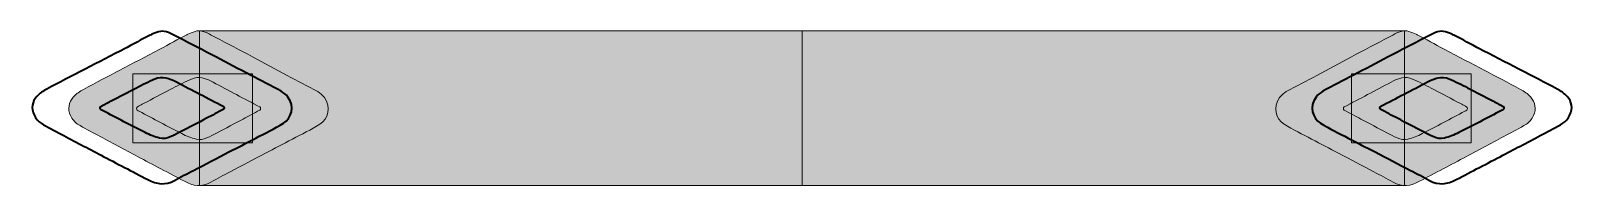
# Model space of a CAD drawing. Header units: inches. Extents: x 27 to 568, y -159 to -104.
import ezdxf

# ---------------------------------------------------------------- set-up
doc = ezdxf.new("R2010")
doc.units = ezdxf.units.IN
doc.header["$MEASUREMENT"] = 0
doc.layers.add('Camada 1', color=7, linetype='Continuous')

msp = doc.modelspace()

# ---------------------------------------------------------------- hatches: boundary and pattern name
at = {"layer": 'Camada 1', "true_color": 0x048ba8}
h = msp.add_hatch(color=134, dxfattribs=at)
h.dxf.hatch_style = 2
edge = h.paths.add_edge_path()
edge.add_spline(control_points=[(85.73, -104.01), (87.81, -104), (89.64, -105.32), (91.49, -106.27), (95.85, -108.53), (100.2, -110.85), (104.55, -113.17), (108.62, -115.34), (112.69, -117.53), (116.76, -119.71), (120.33, -121.62), (123.91, -123.47), (127.46, -125.44), (128.31, -125.92), (129.18, -126.59), (129.83, -127.5), (132.34, -130.95), (131.09, -135.04), (128.24, -136.84), (125.09, -138.83), (121.81, -140.41), (118.58, -142.14), (115.44, -143.82), (112.29, -145.45), (109.15, -147.11), (105.02, -149.29), (100.88, -151.48), (96.74, -153.67), (94.5, -154.85), (92.24, -155.95), (90.03, -157.24), (86.88, -159.08), (83.82, -158.65), (80.72, -156.98), (75.26, -154.03), (69.77, -151.18), (64.3, -148.26), (59.64, -145.77), (54.99, -143.25), (50.33, -140.75), (47.98, -139.47), (45.58, -138.33), (43.28, -136.86), (42.33, -136.25), (41.39, -135.13), (40.81, -133.87), (39.7, -131.47), (40.18, -129.13), (41.76, -127.33), (42.8, -126.14), (44.1, -125.34), (45.35, -124.65), (49.66, -122.29), (53.99, -120.04), (58.32, -117.76), (62.98, -115.29), (67.65, -112.86), (72.32, -110.38), (75.39, -108.75), (78.44, -106.99), (81.54, -105.44), (81.54, -105.44), (84.27, -104.02), (85.73, -104.01)], knot_values=[0, 0, 0, 0, 1, 1, 1, 2, 2, 2, 3, 3, 3, 4, 4, 4, 5, 5, 5, 6, 6, 6, 7, 7, 7, 8, 8, 8, 9, 9, 9, 10, 10, 10, 11, 11, 11, 12, 12, 12, 13, 13, 13, 14, 14, 14, 15, 15, 15, 16, 16, 16, 17, 17, 17, 18, 18, 18, 19, 19, 19, 20, 20, 20, 21, 21, 21, 21], degree=3, periodic=1)
edge = h.paths.add_edge_path()
edge.add_spline(control_points=[(64.22, -130.84), (63.89, -131.02), (63.87, -131.71), (64.19, -131.92), (64.43, -132.07), (64.64, -132.2), (64.86, -132.32), (69.83, -134.97), (74.79, -137.65), (79.79, -140.21), (81.43, -141.05), (83.14, -141.73), (84.86, -142.14), (87.45, -142.77), (89.81, -141.18), (92.18, -139.92), (95.22, -138.31), (98.27, -136.7), (101.31, -135.08), (103.24, -134.05), (105.15, -133), (107.17, -131.9), (107.51, -131.72), (107.52, -131), (107.18, -130.82), (107.18, -130.81), (107.18, -130.81), (107.17, -130.81), (101.7, -127.91), (96.22, -125.04), (90.76, -122.1), (88.28, -120.77), (85.77, -119.87), (83.17, -121), (80.99, -121.95), (78.84, -123.1), (76.69, -124.21), (73.67, -125.77), (70.66, -127.38), (67.64, -128.98), (66.53, -129.57), (65.42, -130.18), (64.22, -130.84)], knot_values=[0, 0, 0, 0, 1, 1, 1, 2, 2, 2, 3, 3, 3, 4, 4, 4, 5, 5, 5, 6, 6, 6, 7, 7, 7, 8, 8, 8, 9, 9, 9, 10, 10, 10, 11, 11, 11, 12, 12, 12, 13, 13, 13, 14, 14, 14, 14], degree=3, periodic=1)
h = msp.add_hatch(color=134, dxfattribs=at)
h.dxf.hatch_style = 2
h.paths.add_polyline_path([(297.27, -104.01), (86.01, -104.01), (86.01, -158.44), (297.27, -158.44)])
h = msp.add_hatch(color=134, dxfattribs=at)
h.dxf.hatch_style = 2
h.paths.add_polyline_path([(297.27, -104.01), (508.53, -104.01), (508.53, -158.44), (297.27, -158.44)])
h = msp.add_hatch(color=134, dxfattribs=at)
h.dxf.hatch_style = 2
edge = h.paths.add_edge_path()
edge.add_spline(control_points=[(513, -105.44), (516.1, -106.99), (519.14, -108.75), (522.22, -110.38), (526.88, -112.86), (531.56, -115.29), (536.22, -117.76), (540.55, -120.04), (544.88, -122.29), (549.18, -124.65), (550.44, -125.34), (551.73, -126.14), (552.78, -127.33), (554.35, -129.13), (554.84, -131.47), (553.73, -133.87), (553.15, -135.13), (552.21, -136.25), (551.26, -136.86), (548.96, -138.33), (546.56, -139.47), (544.2, -140.75), (539.55, -143.25), (534.9, -145.77), (530.24, -148.26), (524.77, -151.18), (519.28, -154.03), (513.82, -156.98), (510.72, -158.65), (507.66, -159.08), (504.51, -157.24), (502.3, -155.95), (500.03, -154.85), (497.79, -153.67), (493.66, -151.48), (489.52, -149.29), (485.38, -147.11), (482.24, -145.45), (479.09, -143.82), (475.96, -142.14), (472.73, -140.41), (469.45, -138.83), (466.29, -136.84), (463.44, -135.04), (462.2, -130.95), (464.7, -127.5), (465.36, -126.59), (466.23, -125.92), (467.08, -125.44), (470.63, -123.47), (474.21, -121.62), (477.78, -119.71), (481.85, -117.53), (485.91, -115.34), (489.98, -113.17), (494.33, -110.85), (498.68, -108.53), (503.05, -106.27), (504.9, -105.32), (506.73, -104), (508.81, -104.01), (510.26, -104.02), (513, -105.44), (513, -105.44)], knot_values=[0, 0, 0, 0, 1, 1, 1, 2, 2, 2, 3, 3, 3, 4, 4, 4, 5, 5, 5, 6, 6, 6, 7, 7, 7, 8, 8, 8, 9, 9, 9, 10, 10, 10, 11, 11, 11, 12, 12, 12, 13, 13, 13, 14, 14, 14, 15, 15, 15, 16, 16, 16, 17, 17, 17, 18, 18, 18, 19, 19, 19, 20, 20, 20, 21, 21, 21, 21], degree=3, periodic=1)
edge = h.paths.add_edge_path()
edge.add_spline(control_points=[(526.89, -128.98), (523.88, -127.38), (520.87, -125.77), (517.84, -124.21), (515.69, -123.1), (513.55, -121.95), (511.37, -121), (508.76, -119.87), (506.26, -120.77), (503.78, -122.1), (498.32, -125.04), (492.84, -127.91), (487.36, -130.81), (487.36, -130.81), (487.36, -130.81), (487.36, -130.82), (487.02, -131), (487.02, -131.72), (487.36, -131.9), (489.38, -133), (491.3, -134.05), (493.23, -135.08), (496.27, -136.7), (499.32, -138.31), (502.36, -139.92), (504.73, -141.18), (507.08, -142.77), (509.68, -142.14), (511.4, -141.73), (513.11, -141.05), (514.75, -140.21), (519.74, -137.65), (524.71, -134.97), (529.68, -132.32), (529.89, -132.2), (530.11, -132.07), (530.34, -131.92), (530.67, -131.71), (530.65, -131.02), (530.32, -130.84), (529.11, -130.18), (528.01, -129.57), (526.89, -128.98)], knot_values=[0, 0, 0, 0, 1, 1, 1, 2, 2, 2, 3, 3, 3, 4, 4, 4, 5, 5, 5, 6, 6, 6, 7, 7, 7, 8, 8, 8, 9, 9, 9, 10, 10, 10, 11, 11, 11, 12, 12, 12, 13, 13, 13, 14, 14, 14, 14], degree=3, periodic=1)
h = msp.add_hatch(color=134, dxfattribs=at)
h.dxf.hatch_style = 2
h.paths.add_polyline_path([(104.62, -143.48), (62.68, -143.48), (62.68, -119.11), (104.62, -119.11)])
h = msp.add_hatch(color=134, dxfattribs=at)
h.dxf.hatch_style = 2
h.paths.add_polyline_path([(489.92, -143.48), (531.86, -143.48), (531.86, -119.11), (489.92, -119.11)])

# ---------------------------------------------------------------- linework, layer by layer
at = {"layer": 'Camada 1', "lineweight": 0}
for points in [[(297.27, -104.01), (86.01, -104.01), (86.01, -158.44), (297.27, -158.44), (297.27, -104.01)], [(297.27, -104.01), (508.53, -104.01), (508.53, -158.44), (297.27, -158.44), (297.27, -104.01)], [(104.62, -143.48), (62.68, -143.48), (62.68, -119.11), (104.62, -119.11), (104.62, -143.48)], [(489.92, -143.48), (531.86, -143.48), (531.86, -119.11), (489.92, -119.11), (489.92, -143.48)]]:
    msp.add_lwpolyline(points, dxfattribs=at)
at = {"layer": 'Camada 1', "color": 134, "lineweight": 35, "true_color": 0x048ba8}
for points, knots in [([(72.92, -104.17), (75, -104.16), (76.83, -105.46), (78.68, -106.4), (83.05, -108.63), (87.4, -110.92), (91.75, -113.2), (95.82, -115.34), (99.88, -117.51), (103.95, -119.65), (107.52, -121.53), (111.11, -123.36), (114.66, -125.3), (115.51, -125.77), (116.37, -126.44), (117.03, -127.33), (119.53, -130.73), (118.29, -134.77), (115.44, -136.54), (112.28, -138.5), (109.01, -140.06), (105.78, -141.76), (102.64, -143.42), (99.49, -145.03), (96.35, -146.66), (92.21, -148.81), (88.08, -150.97), (83.94, -153.13), (81.7, -154.29), (79.44, -155.38), (77.23, -156.65), (74.08, -158.46), (71.01, -158.04), (67.91, -156.39), (62.45, -153.48), (56.97, -150.67), (51.5, -147.8), (46.84, -145.34), (42.19, -142.86), (37.53, -140.39), (35.17, -139.14), (32.77, -138.01), (30.47, -136.56), (29.53, -135.96), (28.59, -134.85), (28.01, -133.61), (26.89, -131.24), (27.38, -128.94), (28.95, -127.17), (30, -125.99), (31.29, -125.2), (32.55, -124.52), (36.85, -122.19), (41.19, -119.97), (45.51, -117.72), (50.18, -115.3), (54.85, -112.9), (59.51, -110.46), (62.59, -108.84), (65.64, -107.11), (68.73, -105.58), (68.73, -105.58), (71.47, -104.18), (72.92, -104.17)], [0, 0, 0, 0, 1, 1, 1, 2, 2, 2, 3, 3, 3, 4, 4, 4, 5, 5, 5, 6, 6, 6, 7, 7, 7, 8, 8, 8, 9, 9, 9, 10, 10, 10, 11, 11, 11, 12, 12, 12, 13, 13, 13, 14, 14, 14, 15, 15, 15, 16, 16, 16, 17, 17, 17, 18, 18, 18, 19, 19, 19, 20, 20, 20, 21, 21, 21, 21]), ([(525.8, -105.58), (528.9, -107.11), (531.95, -108.84), (535.03, -110.46), (539.69, -112.9), (544.36, -115.3), (549.03, -117.72), (553.35, -119.97), (557.68, -122.19), (561.99, -124.52), (563.24, -125.2), (564.54, -125.99), (565.58, -127.17), (567.16, -128.94), (567.64, -131.24), (566.53, -133.61), (565.95, -134.85), (565.01, -135.96), (564.06, -136.56), (561.76, -138.01), (559.37, -139.14), (557.01, -140.39), (552.35, -142.86), (547.7, -145.34), (543.04, -147.8), (537.57, -150.67), (532.09, -153.48), (526.63, -156.39), (523.53, -158.04), (520.46, -158.46), (517.31, -156.65), (515.1, -155.38), (512.84, -154.29), (510.6, -153.13), (506.46, -150.97), (502.33, -148.81), (498.19, -146.66), (495.05, -145.03), (491.9, -143.42), (488.76, -141.76), (485.53, -140.06), (482.25, -138.5), (479.1, -136.54), (476.25, -134.77), (475, -130.73), (477.51, -127.33), (478.16, -126.44), (479.03, -125.77), (479.88, -125.3), (483.43, -123.36), (487.01, -121.53), (490.58, -119.65), (494.65, -117.51), (498.72, -115.34), (502.79, -113.2), (507.14, -110.92), (511.49, -108.63), (515.85, -106.4), (517.71, -105.46), (519.53, -104.16), (521.61, -104.17), (523.07, -104.18), (525.8, -105.58), (525.8, -105.58)], [0, 0, 0, 0, 1, 1, 1, 2, 2, 2, 3, 3, 3, 4, 4, 4, 5, 5, 5, 6, 6, 6, 7, 7, 7, 8, 8, 8, 9, 9, 9, 10, 10, 10, 11, 11, 11, 12, 12, 12, 13, 13, 13, 14, 14, 14, 15, 15, 15, 16, 16, 16, 17, 17, 17, 18, 18, 18, 19, 19, 19, 20, 20, 20, 21, 21, 21, 21]), ([(51.41, -130.62), (51.08, -130.8), (51.07, -131.48), (51.39, -131.68), (51.63, -131.84), (51.84, -131.97), (52.06, -132.08), (57.03, -134.69), (61.99, -137.34), (66.98, -139.86), (68.63, -140.69), (70.33, -141.36), (72.05, -141.77), (74.65, -142.39), (77, -140.81), (79.37, -139.57), (82.42, -137.98), (85.47, -136.4), (88.51, -134.8), (90.43, -133.79), (92.35, -132.75), (94.37, -131.67), (94.71, -131.49), (94.72, -130.78), (94.38, -130.6), (94.37, -130.6), (94.37, -130.6), (94.37, -130.59), (88.9, -127.73), (83.42, -124.9), (77.95, -122.01), (75.48, -120.7), (72.97, -119.81), (70.37, -120.93), (68.18, -121.86), (66.04, -122.99), (63.89, -124.09), (60.87, -125.63), (57.85, -127.21), (54.84, -128.79), (53.73, -129.37), (52.62, -129.97), (51.41, -130.62)], [0, 0, 0, 0, 1, 1, 1, 2, 2, 2, 3, 3, 3, 4, 4, 4, 5, 5, 5, 6, 6, 6, 7, 7, 7, 8, 8, 8, 9, 9, 9, 10, 10, 10, 11, 11, 11, 12, 12, 12, 13, 13, 13, 14, 14, 14, 14]), ([(539.7, -128.79), (536.68, -127.21), (533.67, -125.63), (530.65, -124.09), (528.5, -122.99), (526.35, -121.86), (524.17, -120.93), (521.57, -119.81), (519.06, -120.7), (516.59, -122.01), (511.12, -124.9), (505.64, -127.73), (500.17, -130.59), (500.16, -130.6), (500.16, -130.6), (500.16, -130.6), (499.82, -130.78), (499.83, -131.49), (500.17, -131.67), (502.19, -132.75), (504.11, -133.79), (506.03, -134.8), (509.07, -136.4), (512.12, -137.98), (515.16, -139.57), (517.53, -140.81), (519.89, -142.39), (522.49, -141.77), (524.2, -141.36), (525.91, -140.69), (527.56, -139.86), (532.55, -137.34), (537.51, -134.69), (542.48, -132.08), (542.7, -131.97), (542.91, -131.84), (543.15, -131.68), (543.47, -131.48), (543.46, -130.8), (543.12, -130.62), (541.92, -129.97), (540.81, -129.37), (539.7, -128.79)], [0, 0, 0, 0, 1, 1, 1, 2, 2, 2, 3, 3, 3, 4, 4, 4, 5, 5, 5, 6, 6, 6, 7, 7, 7, 8, 8, 8, 9, 9, 9, 10, 10, 10, 11, 11, 11, 12, 12, 12, 13, 13, 13, 14, 14, 14, 14])]:
    msp.add_open_spline(points, degree=3, knots=knots, dxfattribs=at)
at = {"layer": 'Camada 1', "lineweight": 0}
for points, knots in [([(85.73, -104.01), (87.81, -104), (89.64, -105.32), (91.49, -106.27), (95.85, -108.53), (100.2, -110.85), (104.55, -113.17), (108.62, -115.34), (112.69, -117.53), (116.76, -119.71), (120.33, -121.62), (123.91, -123.47), (127.46, -125.44), (128.31, -125.92), (129.18, -126.59), (129.83, -127.5), (132.34, -130.95), (131.09, -135.04), (128.24, -136.84), (125.09, -138.83), (121.81, -140.41), (118.58, -142.14), (115.44, -143.82), (112.29, -145.45), (109.15, -147.11), (105.02, -149.29), (100.88, -151.48), (96.74, -153.67), (94.5, -154.85), (92.24, -155.95), (90.03, -157.24), (86.88, -159.08), (83.82, -158.65), (80.72, -156.98), (75.26, -154.03), (69.77, -151.18), (64.3, -148.26), (59.64, -145.77), (54.99, -143.25), (50.33, -140.75), (47.98, -139.47), (45.58, -138.33), (43.28, -136.86), (42.33, -136.25), (41.39, -135.13), (40.81, -133.87), (39.7, -131.47), (40.18, -129.13), (41.76, -127.33), (42.8, -126.14), (44.1, -125.34), (45.35, -124.65), (49.66, -122.29), (53.99, -120.04), (58.32, -117.76), (62.98, -115.29), (67.65, -112.86), (72.32, -110.38), (75.39, -108.75), (78.44, -106.99), (81.54, -105.44), (81.54, -105.44), (84.27, -104.02), (85.73, -104.01)], [0, 0, 0, 0, 1, 1, 1, 2, 2, 2, 3, 3, 3, 4, 4, 4, 5, 5, 5, 6, 6, 6, 7, 7, 7, 8, 8, 8, 9, 9, 9, 10, 10, 10, 11, 11, 11, 12, 12, 12, 13, 13, 13, 14, 14, 14, 15, 15, 15, 16, 16, 16, 17, 17, 17, 18, 18, 18, 19, 19, 19, 20, 20, 20, 21, 21, 21, 21]), ([(513, -105.44), (516.1, -106.99), (519.14, -108.75), (522.22, -110.38), (526.88, -112.86), (531.56, -115.29), (536.22, -117.76), (540.55, -120.04), (544.88, -122.29), (549.18, -124.65), (550.44, -125.34), (551.73, -126.14), (552.78, -127.33), (554.35, -129.13), (554.84, -131.47), (553.73, -133.87), (553.15, -135.13), (552.21, -136.25), (551.26, -136.86), (548.96, -138.33), (546.56, -139.47), (544.2, -140.75), (539.55, -143.25), (534.9, -145.77), (530.24, -148.26), (524.77, -151.18), (519.28, -154.03), (513.82, -156.98), (510.72, -158.65), (507.66, -159.08), (504.51, -157.24), (502.3, -155.95), (500.03, -154.85), (497.79, -153.67), (493.66, -151.48), (489.52, -149.29), (485.38, -147.11), (482.24, -145.45), (479.09, -143.82), (475.96, -142.14), (472.73, -140.41), (469.45, -138.83), (466.29, -136.84), (463.44, -135.04), (462.2, -130.95), (464.7, -127.5), (465.36, -126.59), (466.23, -125.92), (467.08, -125.44), (470.63, -123.47), (474.21, -121.62), (477.78, -119.71), (481.85, -117.53), (485.91, -115.34), (489.98, -113.17), (494.33, -110.85), (498.68, -108.53), (503.05, -106.27), (504.9, -105.32), (506.73, -104), (508.81, -104.01), (510.26, -104.02), (513, -105.44), (513, -105.44)], [0, 0, 0, 0, 1, 1, 1, 2, 2, 2, 3, 3, 3, 4, 4, 4, 5, 5, 5, 6, 6, 6, 7, 7, 7, 8, 8, 8, 9, 9, 9, 10, 10, 10, 11, 11, 11, 12, 12, 12, 13, 13, 13, 14, 14, 14, 15, 15, 15, 16, 16, 16, 17, 17, 17, 18, 18, 18, 19, 19, 19, 20, 20, 20, 21, 21, 21, 21]), ([(64.22, -130.84), (63.89, -131.02), (63.87, -131.71), (64.19, -131.92), (64.43, -132.07), (64.64, -132.2), (64.86, -132.32), (69.83, -134.97), (74.79, -137.65), (79.79, -140.21), (81.43, -141.05), (83.14, -141.73), (84.86, -142.14), (87.45, -142.77), (89.81, -141.18), (92.18, -139.92), (95.22, -138.31), (98.27, -136.7), (101.31, -135.08), (103.24, -134.05), (105.15, -133), (107.17, -131.9), (107.51, -131.72), (107.52, -131), (107.18, -130.82), (107.18, -130.81), (107.18, -130.81), (107.17, -130.81), (101.7, -127.91), (96.22, -125.04), (90.76, -122.1), (88.28, -120.77), (85.77, -119.87), (83.17, -121), (80.99, -121.95), (78.84, -123.1), (76.69, -124.21), (73.67, -125.77), (70.66, -127.38), (67.64, -128.98), (66.53, -129.57), (65.42, -130.18), (64.22, -130.84)], [0, 0, 0, 0, 1, 1, 1, 2, 2, 2, 3, 3, 3, 4, 4, 4, 5, 5, 5, 6, 6, 6, 7, 7, 7, 8, 8, 8, 9, 9, 9, 10, 10, 10, 11, 11, 11, 12, 12, 12, 13, 13, 13, 14, 14, 14, 14]), ([(526.89, -128.98), (523.88, -127.38), (520.87, -125.77), (517.84, -124.21), (515.69, -123.1), (513.55, -121.95), (511.37, -121), (508.76, -119.87), (506.26, -120.77), (503.78, -122.1), (498.32, -125.04), (492.84, -127.91), (487.36, -130.81), (487.36, -130.81), (487.36, -130.81), (487.36, -130.82), (487.02, -131), (487.02, -131.72), (487.36, -131.9), (489.38, -133), (491.3, -134.05), (493.23, -135.08), (496.27, -136.7), (499.32, -138.31), (502.36, -139.92), (504.73, -141.18), (507.08, -142.77), (509.68, -142.14), (511.4, -141.73), (513.11, -141.05), (514.75, -140.21), (519.74, -137.65), (524.71, -134.97), (529.68, -132.32), (529.89, -132.2), (530.11, -132.07), (530.34, -131.92), (530.67, -131.71), (530.65, -131.02), (530.32, -130.84), (529.11, -130.18), (528.01, -129.57), (526.89, -128.98)], [0, 0, 0, 0, 1, 1, 1, 2, 2, 2, 3, 3, 3, 4, 4, 4, 5, 5, 5, 6, 6, 6, 7, 7, 7, 8, 8, 8, 9, 9, 9, 10, 10, 10, 11, 11, 11, 12, 12, 12, 13, 13, 13, 14, 14, 14, 14])]:
    msp.add_open_spline(points, degree=3, knots=knots, dxfattribs=at)

doc.saveas('drawing.dxf')
